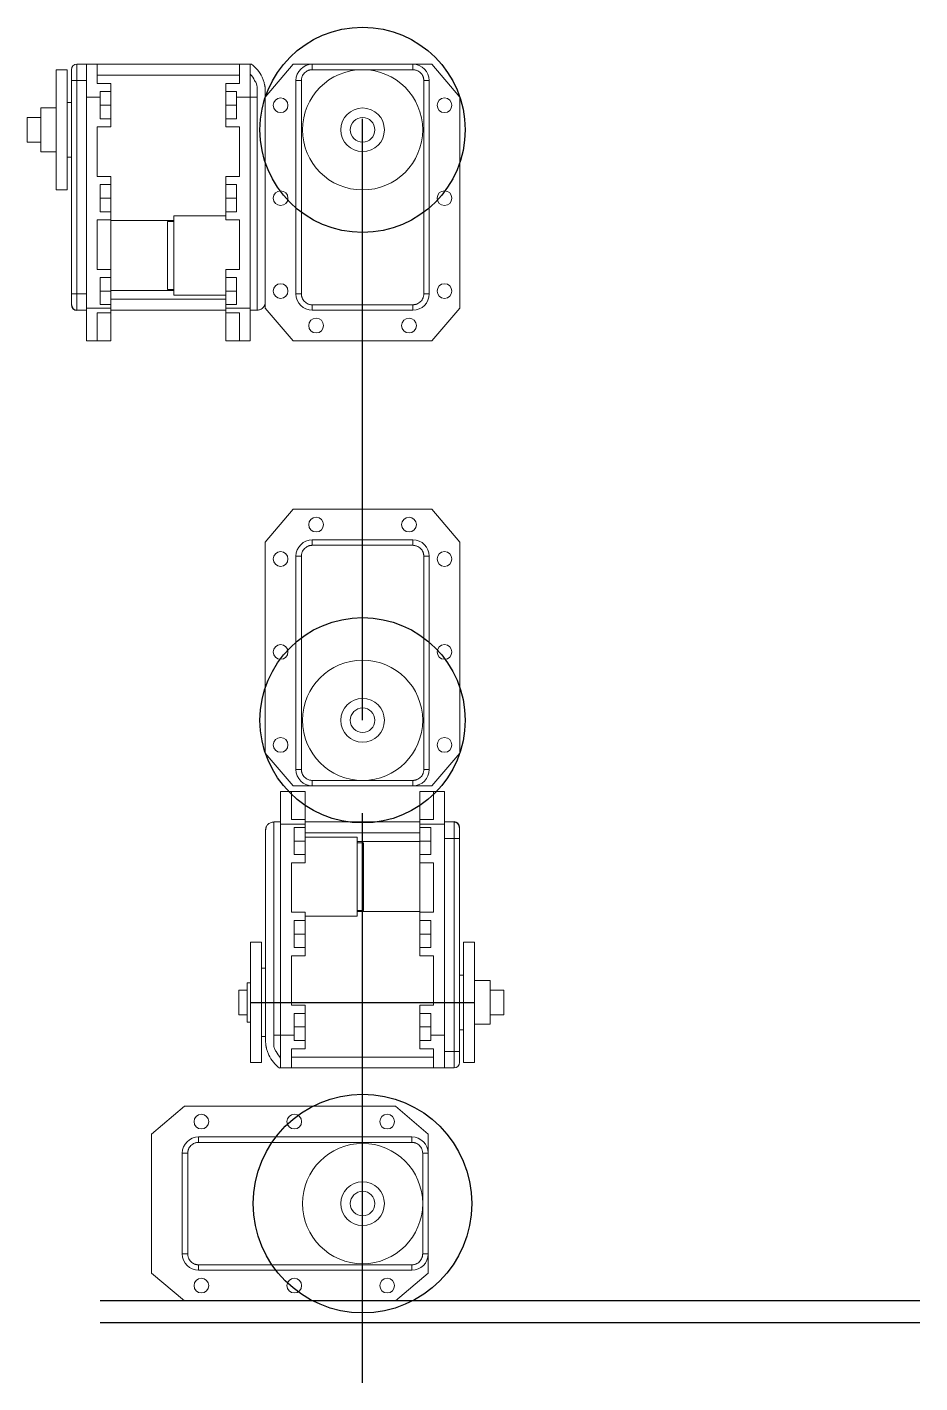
# Model space of a CAD drawing. Header units: millimetres. Extents: x 2045 to 3447, y 1251 to 1767.
# Drawn here: x 2524.9 to 2688.3, y 1250.7 to 1498.7 of the extents above; entities that cross this region are included whole.
import ezdxf

# ---------------------------------------------------------------- set-up
doc = ezdxf.new("R2010")
doc.units = ezdxf.units.MM
doc.layers.add('Legs', color=7, linetype='Continuous')
doc.layers.add('RX-28', color=7, linetype='Continuous')

msp = doc.modelspace()

# ---------------------------------------------------------------- linework, layer by layer
at = {"layer": 'Legs', "color": 7, "linetype": 'Continuous', "lineweight": 15}
for p, q in [((2530.2, 1490.91), (2530.2, 1468.91)), ((2532.2, 1468.91), (2532.2, 1490.91)), ((2533.95, 1488.91), (2533.95, 1491.91)), ((2535.7, 1491.91), (2533.95, 1491.91)), ((2535.7, 1485.91), (2535.7, 1491.91)), ((2535.7, 1491.91), (2537.7, 1491.91)), ((2537.7, 1488.39), (2537.7, 1491.91)), ((2537.7, 1491.91), (2563.7, 1491.91)), ((2563.7, 1488.39), (2563.7, 1491.91)), ((2563.7, 1491.91), (2565.7, 1491.91)), ((2565.7, 1485.91), (2565.7, 1491.91)), ((2573.55, 1491.91), (2568.45, 1485.91)), ((2573.55, 1491.91), (2577.05, 1491.91)), ((2573.55, 1491.91), (2576.05, 1491.91)), ((2595.45, 1491.91), (2577.05, 1491.91)), ((2577.05, 1490.91), (2577.05, 1491.91)), ((2595.45, 1490.91), (2577.05, 1490.91)), ((2595.45, 1491.91), (2595.45, 1490.91)), ((2595.45, 1491.91), (2598.95, 1491.91)), ((2596.45, 1491.91), (2598.95, 1491.91)), ((2604.05, 1485.91), (2598.95, 1491.91)), ((2532.95, 1488.91), (2533.95, 1488.91)), ((2532.95, 1449.91), (2532.95, 1488.91)), ((2533.95, 1488.91), (2535.7, 1488.91)), ((2533.95, 1449.91), (2533.95, 1488.91)), ((2537.7, 1489.91), (2563.7, 1489.91)), ((2540.2, 1488.39), (2537.7, 1488.39)), ((2540.2, 1486.89), (2540.2, 1488.39)), ((2561.2, 1486.89), (2561.2, 1488.39)), ((2561.2, 1488.39), (2563.7, 1488.39)), ((2574.05, 1488.91), (2574.05, 1449.91)), ((2575.05, 1488.91), (2574.05, 1488.91)), ((2575.05, 1488.91), (2575.05, 1449.91)), ((2597.45, 1449.91), (2597.45, 1488.91)), ((2597.45, 1488.91), (2598.45, 1488.91)), ((2598.45, 1449.91), (2598.45, 1488.91)), ((2535.7, 1485.91), (2538.2, 1485.91)), ((2535.7, 1447.31), (2535.7, 1485.91)), ((2538.2, 1486.89), (2540.2, 1486.89)), ((2538.2, 1486.89), (2538.2, 1485.91)), ((2538.2, 1481.94), (2538.2, 1485.91)), ((2540.2, 1484.51), (2540.2, 1486.89)), ((2563.2, 1486.89), (2561.2, 1486.89)), ((2561.2, 1484.51), (2561.2, 1486.89)), ((2563.2, 1486.89), (2563.2, 1485.91)), ((2563.2, 1481.94), (2563.2, 1485.91)), ((2565.7, 1485.91), (2563.2, 1485.91)), ((2565.7, 1447.31), (2565.7, 1485.91)), ((2566.95, 1485.91), (2565.7, 1485.91)), ((2566.95, 1487.77), (2566.95, 1486.91)), ((2566.95, 1452.91), (2566.95, 1485.91)), ((2568.45, 1485.91), (2568.45, 1447.31)), ((2604.05, 1447.31), (2604.05, 1485.91)), ((2527.35, 1483.91), (2527.35, 1475.91)), ((2540.2, 1484.41), (2538.2, 1484.41)), ((2540.2, 1484.51), (2540.2, 1484.31)), ((2540.2, 1481.94), (2540.2, 1484.31)), ((2561.2, 1484.31), (2561.2, 1484.51)), ((2561.2, 1484.41), (2563.2, 1484.41)), ((2561.2, 1481.94), (2561.2, 1484.31)), ((2568.45, 1453.41), (2568.45, 1485.41)), ((2524.85, 1482.16), (2524.85, 1477.66)), ((2540.2, 1481.94), (2538.2, 1481.94)), ((2540.2, 1480.44), (2540.2, 1481.94)), ((2561.2, 1480.44), (2561.2, 1481.94)), ((2561.2, 1481.94), (2563.2, 1481.94)), ((2537.7, 1480.44), (2540.2, 1480.44)), ((2537.7, 1471.39), (2537.7, 1480.44)), ((2563.7, 1480.44), (2561.2, 1480.44)), ((2563.7, 1471.39), (2563.7, 1480.44)), ((2540.2, 1471.39), (2537.7, 1471.39)), ((2540.2, 1469.89), (2540.2, 1471.39)), ((2561.2, 1469.89), (2561.2, 1471.39)), ((2561.2, 1471.39), (2563.7, 1471.39)), ((2538.2, 1469.89), (2540.2, 1469.89)), ((2538.2, 1464.94), (2538.2, 1469.89)), ((2540.2, 1467.51), (2540.2, 1469.89)), ((2563.2, 1469.89), (2561.2, 1469.89)), ((2561.2, 1467.51), (2561.2, 1469.89)), ((2563.2, 1464.94), (2563.2, 1469.89)), ((2540.2, 1467.41), (2538.2, 1467.41)), ((2540.2, 1467.51), (2540.2, 1467.31)), ((2540.2, 1464.94), (2540.2, 1467.31)), ((2561.2, 1467.31), (2561.2, 1467.51)), ((2561.2, 1467.41), (2563.2, 1467.41)), ((2561.2, 1464.94), (2561.2, 1467.31)), ((2537.7, 1463.44), (2540.2, 1463.44)), ((2537.7, 1454.39), (2537.7, 1463.44)), ((2540.2, 1464.94), (2538.2, 1464.94)), ((2540.2, 1463.44), (2540.2, 1464.94)), ((2540.2, 1463.31), (2551.7, 1463.31)), ((2540.2, 1454.39), (2540.2, 1463.31)), ((2550.55, 1463.12), (2550.55, 1450.7)), ((2550.55, 1463.12), (2551.7, 1463.12)), ((2551.7, 1464.16), (2551.7, 1449.66)), ((2551.7, 1464.16), (2561.2, 1464.16)), ((2561.2, 1463.44), (2561.2, 1464.94)), ((2561.2, 1464.94), (2563.2, 1464.94)), ((2563.7, 1463.44), (2561.2, 1463.44)), ((2563.7, 1454.39), (2563.7, 1463.44)), ((2540.2, 1454.39), (2537.7, 1454.39)), ((2540.2, 1452.89), (2540.2, 1454.39)), ((2561.2, 1452.89), (2561.2, 1454.39)), ((2561.2, 1454.39), (2563.7, 1454.39)), ((2538.2, 1452.89), (2540.2, 1452.89)), ((2538.2, 1447.94), (2538.2, 1452.89)), ((2540.2, 1450.51), (2540.2, 1452.89)), ((2563.2, 1452.89), (2561.2, 1452.89)), ((2561.2, 1449.66), (2561.2, 1452.89)), ((2563.2, 1447.94), (2563.2, 1452.89)), ((2566.95, 1451.91), (2566.95, 1449.91)), ((2532.95, 1449.91), (2533.95, 1449.91)), ((2533.95, 1446.91), (2533.95, 1449.91)), ((2533.95, 1449.91), (2535.7, 1449.91)), ((2540.2, 1450.41), (2538.2, 1450.41)), ((2540.2, 1450.51), (2540.2, 1450.31)), ((2551.7, 1450.51), (2540.2, 1450.51)), ((2540.2, 1450.31), (2540.2, 1447.94)), ((2561.2, 1448.91), (2540.2, 1448.91)), ((2550.55, 1450.7), (2551.7, 1450.7)), ((2551.7, 1449.66), (2561.2, 1449.66)), ((2563.2, 1450.41), (2561.2, 1450.41)), ((2561.2, 1449.66), (2561.2, 1447.94)), ((2566.95, 1449.91), (2566.95, 1447.91)), ((2568.45, 1448.41), (2568.45, 1449.91)), ((2575.05, 1449.91), (2574.05, 1449.91)), ((2597.45, 1449.91), (2598.45, 1449.91)), ((2533.95, 1446.91), (2535.7, 1446.91)), ((2535.7, 1447.31), (2540.2, 1447.31)), ((2535.7, 1441.31), (2535.7, 1447.31)), ((2537.7, 1446.44), (2540.2, 1446.44)), ((2537.7, 1441.31), (2537.7, 1446.44)), ((2540.2, 1447.94), (2538.2, 1447.94)), ((2540.2, 1447.31), (2540.2, 1447.94)), ((2540.2, 1446.44), (2540.2, 1447.31)), ((2561.2, 1446.91), (2540.2, 1446.91)), ((2540.2, 1441.31), (2540.2, 1446.44)), ((2561.2, 1447.94), (2563.2, 1447.94)), ((2561.2, 1447.31), (2561.2, 1447.94)), ((2565.7, 1447.31), (2561.2, 1447.31)), ((2561.2, 1446.44), (2561.2, 1447.31)), ((2563.7, 1446.44), (2561.2, 1446.44)), ((2561.2, 1441.31), (2561.2, 1446.44)), ((2563.7, 1441.31), (2563.7, 1446.44)), ((2565.7, 1441.31), (2565.7, 1447.31)), ((2566.95, 1446.91), (2565.7, 1446.91)), ((2568.45, 1447.31), (2573.55, 1441.31)), ((2577.05, 1447.91), (2595.45, 1447.91)), ((2577.05, 1447.91), (2577.05, 1446.91)), ((2577.05, 1446.91), (2595.45, 1446.91)), ((2595.45, 1447.91), (2595.45, 1446.91)), ((2598.95, 1441.31), (2604.05, 1447.31)), ((2535.7, 1441.31), (2537.7, 1441.31)), ((2540.2, 1441.31), (2537.7, 1441.31)), ((2540.2, 1441.31), (2537.7, 1441.31)), ((2540.2, 1441.31), (2538.2, 1441.31)), ((2540.2, 1441.31), (2538.2, 1441.31)), ((2561.2, 1441.31), (2563.7, 1441.31)), ((2561.2, 1441.31), (2563.2, 1441.31)), ((2561.2, 1441.31), (2563.7, 1441.31)), ((2561.2, 1441.31), (2563.2, 1441.31)), ((2565.7, 1441.31), (2563.7, 1441.31)), ((2573.55, 1441.31), (2598.95, 1441.31)), ((2573.55, 1410.51), (2568.45, 1404.51)), ((2598.95, 1410.51), (2573.55, 1410.51)), ((2604.05, 1404.51), (2598.95, 1410.51)), ((2568.45, 1404.51), (2568.45, 1365.91)), ((2595.45, 1404.91), (2577.05, 1404.91)), ((2577.05, 1403.91), (2577.05, 1404.91)), ((2595.45, 1403.91), (2577.05, 1403.91)), ((2595.45, 1403.91), (2595.45, 1404.91)), ((2604.05, 1365.91), (2604.05, 1404.51)), ((2574.05, 1401.91), (2574.05, 1362.91)), ((2575.05, 1401.91), (2574.05, 1401.91)), ((2575.05, 1401.91), (2575.05, 1362.91)), ((2597.45, 1362.91), (2597.45, 1401.91)), ((2597.45, 1401.91), (2598.45, 1401.91)), ((2598.45, 1362.91), (2598.45, 1401.91)), ((2568.45, 1365.91), (2573.55, 1359.91)), ((2598.95, 1359.91), (2604.05, 1365.91)), ((2575.05, 1362.91), (2574.05, 1362.91)), ((2597.45, 1362.91), (2598.45, 1362.91)), ((2577.05, 1359.91), (2573.55, 1359.91)), ((2576.05, 1359.91), (2573.55, 1359.91)), ((2577.05, 1360.91), (2595.45, 1360.91)), ((2577.05, 1359.91), (2577.05, 1360.91)), ((2577.05, 1359.91), (2595.45, 1359.91)), ((2595.45, 1360.91), (2595.45, 1359.91)), ((2598.95, 1359.91), (2595.45, 1359.91)), ((2598.95, 1359.91), (2596.45, 1359.91)), ((2571.25, 1358.91), (2573.25, 1358.91)), ((2571.25, 1358.91), (2571.25, 1352.91)), ((2573.25, 1358.91), (2573.25, 1353.79)), ((2575.75, 1358.91), (2573.25, 1358.91)), ((2575.75, 1358.91), (2573.25, 1358.91)), ((2575.75, 1358.91), (2573.75, 1358.91)), ((2575.75, 1358.91), (2573.75, 1358.91)), ((2575.75, 1358.91), (2575.75, 1353.79)), ((2596.75, 1358.91), (2599.25, 1358.91)), ((2596.75, 1358.91), (2596.75, 1353.79)), ((2596.75, 1358.91), (2598.75, 1358.91)), ((2596.75, 1358.91), (2599.25, 1358.91)), ((2596.75, 1358.91), (2598.75, 1358.91)), ((2599.25, 1358.91), (2599.25, 1353.79)), ((2601.25, 1358.91), (2599.25, 1358.91)), ((2601.25, 1358.91), (2601.25, 1352.91)), ((2568.5, 1351.81), (2568.5, 1350.31)), ((2570, 1353.31), (2571.25, 1353.31)), ((2570, 1350.31), (2570, 1352.31)), ((2571.25, 1352.91), (2571.25, 1314.31)), ((2571.25, 1352.91), (2575.75, 1352.91)), ((2573.25, 1353.79), (2575.75, 1353.79)), ((2575.75, 1352.29), (2573.75, 1352.29)), ((2573.75, 1352.29), (2573.75, 1347.34)), ((2575.75, 1353.79), (2575.75, 1352.91)), ((2575.75, 1353.31), (2596.75, 1353.31)), ((2575.75, 1352.91), (2575.75, 1352.29)), ((2575.75, 1350.56), (2575.75, 1352.29)), ((2599.25, 1353.79), (2596.75, 1353.79)), ((2596.75, 1353.79), (2596.75, 1352.91)), ((2596.75, 1352.91), (2596.75, 1352.29)), ((2601.25, 1352.91), (2596.75, 1352.91)), ((2596.75, 1352.29), (2598.75, 1352.29)), ((2596.75, 1349.91), (2596.75, 1352.29)), ((2598.75, 1352.29), (2598.75, 1347.34)), ((2603, 1353.31), (2601.25, 1353.31)), ((2601.25, 1352.91), (2601.25, 1314.31)), ((2603, 1353.31), (2603, 1350.31)), ((2570, 1348.31), (2570, 1350.31)), ((2573.75, 1349.81), (2575.75, 1349.81)), ((2575.75, 1351.31), (2596.75, 1351.31)), ((2575.75, 1350.56), (2575.75, 1347.34)), ((2585.25, 1350.56), (2575.75, 1350.56)), ((2585.25, 1336.06), (2585.25, 1350.56)), ((2585.25, 1349.71), (2596.75, 1349.71)), ((2586.4, 1349.52), (2585.25, 1349.52)), ((2586.4, 1337.1), (2586.4, 1349.52)), ((2596.75, 1349.71), (2596.75, 1349.91)), ((2596.75, 1349.81), (2598.75, 1349.81)), ((2596.75, 1349.71), (2596.75, 1347.34)), ((2603, 1350.31), (2601.25, 1350.31)), ((2604, 1350.31), (2603, 1350.31)), ((2603, 1350.31), (2603, 1311.31)), ((2604, 1350.31), (2604, 1311.31)), ((2568.5, 1346.81), (2568.5, 1314.81)), ((2570, 1347.31), (2570, 1314.31)), ((2573.75, 1347.34), (2575.75, 1347.34)), ((2575.75, 1347.34), (2575.75, 1345.84)), ((2596.75, 1347.34), (2596.75, 1345.84)), ((2598.75, 1347.34), (2596.75, 1347.34)), ((2575.75, 1345.84), (2573.25, 1345.84)), ((2573.25, 1345.84), (2573.25, 1336.79)), ((2596.75, 1345.84), (2599.25, 1345.84)), ((2596.75, 1345.84), (2596.75, 1336.91)), ((2599.25, 1345.84), (2599.25, 1336.79)), ((2573.25, 1336.79), (2575.75, 1336.79)), ((2575.75, 1336.79), (2575.75, 1335.29)), ((2586.4, 1337.1), (2585.25, 1337.1)), ((2596.75, 1336.91), (2585.25, 1336.91)), ((2596.75, 1336.79), (2596.75, 1335.29)), ((2599.25, 1336.79), (2596.75, 1336.79)), ((2575.75, 1335.29), (2573.75, 1335.29)), ((2573.75, 1335.29), (2573.75, 1330.34)), ((2585.25, 1336.06), (2575.75, 1336.06)), ((2575.75, 1335.29), (2575.75, 1332.91)), ((2596.75, 1335.29), (2598.75, 1335.29)), ((2596.75, 1335.29), (2596.75, 1332.91)), ((2598.75, 1335.29), (2598.75, 1330.34)), ((2575.75, 1332.81), (2573.75, 1332.81)), ((2575.75, 1332.91), (2575.75, 1332.71)), ((2575.75, 1332.71), (2575.75, 1330.34)), ((2596.75, 1332.71), (2596.75, 1332.91)), ((2596.75, 1332.81), (2598.75, 1332.81)), ((2596.75, 1332.71), (2596.75, 1330.34)), ((2565.75, 1309.31), (2565.75, 1331.31)), ((2567.75, 1331.31), (2567.75, 1309.31)), ((2573.75, 1330.34), (2575.75, 1330.34)), ((2575.75, 1330.34), (2575.75, 1328.84)), ((2596.75, 1330.34), (2596.75, 1328.84)), ((2598.75, 1330.34), (2596.75, 1330.34)), ((2604.75, 1331.31), (2604.75, 1309.31)), ((2606.75, 1309.31), (2606.75, 1331.31)), ((2575.75, 1328.84), (2573.25, 1328.84)), ((2573.25, 1328.84), (2573.25, 1319.79)), ((2596.75, 1328.84), (2599.25, 1328.84)), ((2599.25, 1328.84), (2599.25, 1319.79)), ((2609.6, 1316.31), (2609.6, 1324.31)), ((2563.6, 1318.06), (2563.6, 1322.56)), ((2565.1, 1316.71), (2565.1, 1323.91)), ((2612.1, 1318.06), (2612.1, 1322.56)), ((2573.25, 1319.79), (2575.75, 1319.79)), ((2575.75, 1319.79), (2575.75, 1318.29)), ((2596.75, 1319.79), (2596.75, 1318.29)), ((2599.25, 1319.79), (2596.75, 1319.79)), ((2575.75, 1318.29), (2573.75, 1318.29)), ((2573.75, 1318.29), (2573.75, 1314.31)), ((2575.75, 1318.29), (2575.75, 1315.91)), ((2596.75, 1318.29), (2598.75, 1318.29)), ((2596.75, 1318.29), (2596.75, 1315.91)), ((2598.75, 1318.29), (2598.75, 1314.31)), ((2575.75, 1315.81), (2573.75, 1315.81)), ((2575.75, 1315.91), (2575.75, 1315.71)), ((2575.75, 1315.71), (2575.75, 1313.34)), ((2596.75, 1315.71), (2596.75, 1315.91)), ((2596.75, 1315.81), (2598.75, 1315.81)), ((2596.75, 1315.71), (2596.75, 1313.34)), ((2570, 1314.31), (2571.25, 1314.31)), ((2570, 1312.46), (2570, 1313.31)), ((2571.25, 1314.31), (2573.75, 1314.31)), ((2571.25, 1314.31), (2571.25, 1308.31)), ((2575.75, 1311.84), (2573.25, 1311.84)), ((2573.25, 1311.84), (2573.25, 1308.31)), ((2573.75, 1313.34), (2573.75, 1314.31)), ((2573.75, 1313.34), (2575.75, 1313.34)), ((2575.75, 1313.34), (2575.75, 1311.84)), ((2596.75, 1313.34), (2596.75, 1311.84)), ((2598.75, 1313.34), (2596.75, 1313.34)), ((2596.75, 1311.84), (2599.25, 1311.84)), ((2598.75, 1313.34), (2598.75, 1314.31)), ((2601.25, 1314.31), (2598.75, 1314.31)), ((2599.25, 1311.84), (2599.25, 1308.31)), ((2601.25, 1314.31), (2601.25, 1308.31)), ((2599.25, 1310.31), (2573.25, 1310.31)), ((2603, 1311.31), (2601.25, 1311.31)), ((2603, 1311.31), (2603, 1308.31)), ((2604, 1311.31), (2603, 1311.31)), ((2573.25, 1308.31), (2571.25, 1308.31)), ((2599.25, 1308.31), (2573.25, 1308.31)), ((2601.25, 1308.31), (2599.25, 1308.31)), ((2601.25, 1308.31), (2603, 1308.31)), ((2547.65, 1296.21), (2553.65, 1301.31)), ((2553.65, 1301.31), (2592.25, 1301.31)), ((2592.25, 1301.31), (2598.25, 1296.21)), ((2547.65, 1270.81), (2547.65, 1296.21)), ((2556.25, 1295.71), (2595.25, 1295.71)), ((2556.25, 1294.71), (2556.25, 1295.71)), ((2556.25, 1294.71), (2595.25, 1294.71)), ((2595.25, 1294.71), (2595.25, 1295.71)), ((2598.25, 1292.71), (2598.25, 1296.21)), ((2598.25, 1293.71), (2598.25, 1296.21)), ((2553.25, 1274.31), (2553.25, 1292.71)), ((2554.25, 1292.71), (2553.25, 1292.71)), ((2554.25, 1274.31), (2554.25, 1292.71)), ((2597.25, 1292.71), (2597.25, 1274.31)), ((2598.25, 1292.71), (2597.25, 1292.71)), ((2598.25, 1292.71), (2598.25, 1274.31)), ((2554.25, 1274.31), (2553.25, 1274.31)), ((2595.25, 1272.31), (2556.25, 1272.31)), ((2556.25, 1272.31), (2556.25, 1271.31)), ((2595.25, 1272.31), (2595.25, 1271.31)), ((2597.25, 1274.31), (2598.25, 1274.31)), ((2598.25, 1270.81), (2598.25, 1274.31)), ((2598.25, 1270.81), (2598.25, 1273.31)), ((2553.65, 1265.71), (2547.65, 1270.81)), ((2595.25, 1271.31), (2556.25, 1271.31)), ((2598.25, 1270.81), (2592.25, 1265.71)), ((2592.25, 1265.71), (2553.65, 1265.71))]:
    msp.add_line(p, q, dxfattribs=at)
at = {"layer": 'Legs', "color": 1}
for p, q in [((2586.25, 1371.91), (2586.25, 1481.91)), ((2586.25, 1250.71), (2586.25, 1354.93)), ((2565.75, 1320.31), (2606.75, 1320.31)), ((2688.25, 1265.71), (2538.25, 1265.71)), ((2688.25, 1261.71), (2538.25, 1261.71))]:
    msp.add_line(p, q, dxfattribs=at)
for centre, radius in [((2586.25, 1479.91), 18.78), ((2586.25, 1283.51), 20)]:
    msp.add_circle(centre, radius, dxfattribs=at)
at = {"layer": 'Legs', "color": 7, "linetype": 'Continuous', "lineweight": 15}
for centre, radius in [((2586.25, 1479.91), 11), ((2571.25, 1484.41), 1.35), ((2601.25, 1484.41), 1.35), ((2586.25, 1479.91), 4), ((2586.25, 1479.91), 2.25), ((2571.25, 1467.41), 1.35), ((2601.25, 1467.41), 1.35), ((2571.25, 1450.41), 1.35), ((2601.25, 1450.41), 1.35), ((2577.75, 1444.11), 1.35), ((2594.75, 1444.11), 1.35), ((2577.75, 1407.71), 1.35), ((2594.75, 1407.71), 1.35), ((2571.25, 1401.41), 1.35), ((2601.25, 1401.41), 1.35), ((2571.25, 1384.41), 1.35), ((2601.25, 1384.41), 1.35), ((2586.25, 1371.91), 11), ((2586.25, 1371.91), 4), ((2586.25, 1371.91), 2.25), ((2571.25, 1367.41), 1.35), ((2601.25, 1367.41), 1.35), ((2556.75, 1298.51), 1.35), ((2573.75, 1298.51), 1.35), ((2590.75, 1298.51), 1.35), ((2586.25, 1283.51), 11), ((2586.25, 1283.51), 4), ((2586.25, 1283.51), 2.25), ((2556.75, 1268.51), 1.35), ((2573.75, 1268.51), 1.35), ((2590.75, 1268.51), 1.35)]:
    msp.add_circle(centre, radius, dxfattribs=at)
for centre, radius, start, end in [((2533.95, 1490.91), 1, 90, 180), ((2562.27, 1486.91), 6.18, 25.3171, 54.0432), ((2577.05, 1488.91), 3, 90, 180), ((2595.45, 1488.91), 3, 0, 90), ((2577.05, 1449.91), 3, 180, 270), ((2595.45, 1449.91), 3, 270, 0), ((2577.05, 1401.91), 3, 90, 180), ((2595.45, 1401.91), 3, 0, 90), ((2577.05, 1362.91), 3, 180, 270), ((2595.45, 1362.91), 3, 270, 0), ((2574.68, 1313.31), 6.18, 205.3171, 234.0432), ((2603, 1309.31), 1, 270, 0), ((2556.25, 1292.71), 3, 90, 180), ((2595.25, 1292.71), 3, 0, 90), ((2556.25, 1274.31), 3, 180, 270), ((2595.25, 1274.31), 3, 270, 0)]:
    msp.add_arc(centre, radius, start, end, dxfattribs=at)
at = {"layer": 'Legs', "color": 7, "linetype": 'Continuous'}
for centre, start, end in [((2533.95, 1447.91), 180, 270), ((2603, 1352.31), 0, 90)]:
    msp.add_arc(centre, 1, start, end, dxfattribs=at)
at = {"layer": 'Legs', "color": 7, "linetype": 'Continuous', "lineweight": 15}
for points, degree in [([(2532.2, 1490.91), (2530.2, 1490.91)], 1), ([(2565.9, 1491.91), (2565.9, 1491.91), (2565.83, 1491.91), (2565.7, 1491.91)], 3), ([(2565.7, 1490.1), (2566.03, 1489.74), (2566.3, 1489.35), (2566.5, 1488.91)], 3), ([(2568.45, 1485.41), (2568.45, 1485.41), (2568.45, 1485.97), (2568.45, 1486.91)], 3), ([(2530.2, 1483.91), (2527.35, 1483.91)], 1), ([(2532.95, 1484.91), (2532.2, 1484.91)], 1), ([(2527.35, 1482.16), (2524.85, 1482.16)], 1), ([(2524.85, 1477.66), (2527.35, 1477.66)], 1), ([(2527.35, 1475.91), (2530.2, 1475.91)], 1), ([(2532.2, 1474.91), (2532.95, 1474.91)], 1), ([(2530.2, 1468.91), (2532.2, 1468.91)], 1), ([(2566.95, 1451.95), (2566.95, 1451.91)], 1), ([(2566.95, 1446.95), (2566.95, 1446.91)], 1), ([(2568.15, 1447.52), (2568.08, 1447.43)], 1), ([(2568.8, 1352.7), (2568.88, 1352.8)], 1), ([(2570, 1353.28), (2570, 1353.31)], 1), ([(2570, 1348.28), (2570, 1348.31)], 1), ([(2565.75, 1331.31), (2567.75, 1331.31)], 1), ([(2606.75, 1331.31), (2604.75, 1331.31)], 1), ([(2567.75, 1326.56), (2568.5, 1326.56)], 1), ([(2604.75, 1325.31), (2604, 1325.31)], 1), ([(2609.6, 1324.31), (2606.75, 1324.31)], 1), ([(2563.6, 1322.56), (2565.1, 1322.56)], 1), ([(2565.1, 1323.91), (2565.75, 1323.91)], 1), ([(2612.1, 1322.56), (2609.6, 1322.56)], 1), ([(2565.1, 1318.06), (2563.6, 1318.06)], 1), ([(2609.6, 1318.06), (2612.1, 1318.06)], 1), ([(2565.75, 1316.71), (2565.1, 1316.71)], 1), ([(2568.5, 1314.81), (2568.5, 1314.81), (2568.5, 1314.25), (2568.5, 1313.31)], 3), ([(2604, 1315.31), (2604.75, 1315.31)], 1), ([(2606.75, 1316.31), (2609.6, 1316.31)], 1), ([(2568.5, 1314.06), (2567.75, 1314.06)], 1), ([(2571.25, 1310.13), (2570.93, 1310.48), (2570.66, 1310.88), (2570.45, 1311.31)], 3), ([(2567.75, 1309.31), (2565.75, 1309.31)], 1), ([(2571.05, 1308.31), (2571.05, 1308.31), (2571.13, 1308.31), (2571.25, 1308.31)], 3), ([(2604.75, 1309.31), (2606.75, 1309.31)], 1)]:
    msp.add_open_spline(points, degree=degree, dxfattribs=at)
for points, knots in [([(2532.95, 1488.91), (2532.95, 1488.96), (2532.95, 1489.04), (2532.95, 1489.16), (2532.95, 1489.29), (2532.95, 1489.41), (2532.95, 1489.53), (2532.95, 1489.74), (2532.95, 1490.02), (2532.95, 1490.34), (2532.95, 1490.6), (2532.95, 1490.76), (2532.95, 1490.85), (2532.95, 1490.9), (2532.95, 1490.91), (2532.95, 1490.91)], [0, 0, 0, 0, 0.0403222, 0.0803171, 0.1201425, 0.159958, 0.1999236, 0.2401972, 0.3700419, 0.5000573, 0.629902, 0.7599174, 0.8400454, 0.9196463, 1, 1, 1, 1]), ([(2577.05, 1490.91), (2577.01, 1490.91), (2576.93, 1490.91), (2576.8, 1490.9), (2576.68, 1490.88), (2576.55, 1490.85), (2576.43, 1490.82), (2576.23, 1490.74), (2575.95, 1490.6), (2575.63, 1490.34), (2575.37, 1490.02), (2575.2, 1489.7), (2575.11, 1489.41), (2575.06, 1489.16), (2575.05, 1489), (2575.05, 1488.91)], [0, 0, 0, 0, 0.040322, 0.080317, 0.120142, 0.159958, 0.199924, 0.240197, 0.370042, 0.500057, 0.629902, 0.759917, 0.840045, 0.919646, 1, 1, 1, 1]), ([(2597.45, 1488.91), (2597.45, 1488.96), (2597.45, 1489.04), (2597.44, 1489.16), (2597.42, 1489.29), (2597.39, 1489.41), (2597.36, 1489.53), (2597.28, 1489.74), (2597.14, 1490.02), (2596.88, 1490.34), (2596.56, 1490.6), (2596.24, 1490.76), (2595.95, 1490.85), (2595.7, 1490.9), (2595.54, 1490.91), (2595.45, 1490.91)], [0, 0, 0, 0, 0.0403222, 0.0803171, 0.1201425, 0.159958, 0.1999236, 0.2401972, 0.3700419, 0.5000573, 0.629902, 0.7599174, 0.8400454, 0.9196463, 1, 1, 1, 1]), ([(2566.5, 1488.91), (2566.65, 1488.73), (2566.77, 1488.53), (2566.92, 1488.14), (2566.95, 1487.95), (2566.95, 1487.77)], [0, 0, 0, 0, 0.5, 0.5, 1, 1, 1, 1]), ([(2568.45, 1486.91), (2568.45, 1486.97), (2568.45, 1487.09), (2568.44, 1487.28), (2568.43, 1487.46), (2568.41, 1487.65), (2568.38, 1487.85), (2568.35, 1488.05), (2568.3, 1488.29), (2568.23, 1488.57), (2568.13, 1488.9), (2568.01, 1489.23), (2567.91, 1489.44), (2567.86, 1489.55)], [0, 0, 0, 0, 0.070877, 0.142078, 0.213718, 0.285906, 0.358753, 0.432364, 0.506842, 0.626428, 0.748243, 0.872652, 1, 1, 1, 1]), ([(2566.95, 1486.91), (2566.95, 1486.91), (2566.95, 1486.89), (2566.95, 1486.79), (2566.95, 1486.72), (2566.95, 1486.52), (2566.95, 1486.4), (2566.95, 1486.16), (2566.95, 1486.03), (2566.95, 1485.91)], [0, 0, 0, 0, 0.25, 0.25, 0.5, 0.5, 0.75, 0.75, 1, 1, 1, 1]), ([(2568.45, 1449.91), (2568.45, 1450.84), (2568.45, 1451.73), (2568.45, 1453.04), (2568.45, 1453.41), (2568.45, 1453.41)], [0, 0, 0, 0, 0.5, 0.5, 1, 1, 1, 1]), ([(2566.95, 1452.91), (2566.95, 1452.78), (2566.95, 1452.52), (2566.95, 1452.19), (2566.95, 1451.99), (2566.95, 1451.96), (2566.95, 1451.95)], [0, 0, 0, 0, 0.282584, 0.565169, 0.847753, 1, 1, 1, 1]), ([(2532.95, 1447.91), (2532.95, 1447.91), (2532.95, 1447.92), (2532.95, 1447.93), (2532.95, 1447.95), (2532.95, 1447.97), (2532.95, 1448.01), (2532.95, 1448.08), (2532.95, 1448.23), (2532.95, 1448.49), (2532.95, 1448.81), (2532.95, 1449.13), (2532.95, 1449.41), (2532.95, 1449.66), (2532.95, 1449.83), (2532.95, 1449.91)], [0, 0, 0, 0, 0.040322, 0.080317, 0.120142, 0.159958, 0.199924, 0.240197, 0.370042, 0.500057, 0.629902, 0.759917, 0.840045, 0.919646, 1, 1, 1, 1]), ([(2568.1, 1447.45), (2568.11, 1447.46), (2568.17, 1447.53), (2568.28, 1447.7), (2568.4, 1447.98), (2568.42, 1448.21), (2568.43, 1448.33)], [0, 0, 0, 0, 0.050132, 0.295518, 0.618719, 1, 1, 1, 1]), ([(2568.45, 1448.41), (2568.45, 1448.32), (2568.43, 1448.12), (2568.37, 1447.89), (2568.3, 1447.76), (2568.28, 1447.73)], [0, 0, 0, 0, 0.397137, 0.840695, 1, 1, 1, 1]), ([(2575.05, 1449.91), (2575.05, 1449.87), (2575.05, 1449.79), (2575.07, 1449.66), (2575.09, 1449.54), (2575.11, 1449.42), (2575.15, 1449.29), (2575.22, 1449.09), (2575.37, 1448.81), (2575.63, 1448.49), (2575.95, 1448.23), (2576.26, 1448.06), (2576.55, 1447.97), (2576.8, 1447.92), (2576.97, 1447.92), (2577.05, 1447.91)], [0, 0, 0, 0, 0.040322, 0.080317, 0.120142, 0.159958, 0.199924, 0.240197, 0.370042, 0.500057, 0.629902, 0.759917, 0.840045, 0.919646, 1, 1, 1, 1]), ([(2595.45, 1447.91), (2595.49, 1447.91), (2595.58, 1447.92), (2595.7, 1447.93), (2595.83, 1447.95), (2595.95, 1447.97), (2596.07, 1448.01), (2596.28, 1448.08), (2596.56, 1448.23), (2596.88, 1448.49), (2597.14, 1448.81), (2597.3, 1449.13), (2597.39, 1449.41), (2597.44, 1449.66), (2597.45, 1449.83), (2597.45, 1449.91)], [0, 0, 0, 0, 0.040322, 0.080317, 0.120142, 0.159958, 0.199924, 0.240197, 0.370042, 0.500057, 0.629902, 0.759917, 0.840045, 0.919646, 1, 1, 1, 1]), ([(2566.94, 1446.93), (2567.01, 1446.93), (2567.16, 1446.94), (2567.42, 1447), (2567.73, 1447.12), (2567.95, 1447.27), (2568.07, 1447.42), (2568.1, 1447.45)], [0, 0, 0, 0, 0.167783, 0.320425, 0.575766, 0.912777, 1, 1, 1, 1]), ([(2566.95, 1447.91), (2566.95, 1447.78), (2566.95, 1447.52), (2566.95, 1447.19), (2566.95, 1446.99), (2566.95, 1446.96), (2566.95, 1446.95)], [0, 0, 0, 0, 0.282584, 0.565169, 0.847753, 1, 1, 1, 1]), ([(2577.05, 1403.91), (2577.01, 1403.91), (2576.93, 1403.91), (2576.8, 1403.9), (2576.68, 1403.88), (2576.55, 1403.85), (2576.43, 1403.82), (2576.23, 1403.74), (2575.95, 1403.6), (2575.63, 1403.34), (2575.37, 1403.02), (2575.2, 1402.7), (2575.11, 1402.41), (2575.06, 1402.16), (2575.05, 1402), (2575.05, 1401.91)], [0, 0, 0, 0, 0.040322, 0.080317, 0.120142, 0.159958, 0.199924, 0.240197, 0.370042, 0.500057, 0.629902, 0.759917, 0.840045, 0.919646, 1, 1, 1, 1]), ([(2597.45, 1401.91), (2597.45, 1401.96), (2597.45, 1402.04), (2597.44, 1402.16), (2597.42, 1402.29), (2597.39, 1402.41), (2597.36, 1402.53), (2597.28, 1402.74), (2597.14, 1403.02), (2596.88, 1403.34), (2596.56, 1403.6), (2596.24, 1403.76), (2595.95, 1403.85), (2595.7, 1403.9), (2595.54, 1403.91), (2595.45, 1403.91)], [0, 0, 0, 0, 0.040322, 0.080317, 0.120142, 0.159958, 0.199924, 0.240197, 0.370042, 0.500057, 0.629902, 0.759917, 0.840045, 0.919646, 1, 1, 1, 1]), ([(2575.05, 1362.91), (2575.05, 1362.87), (2575.05, 1362.79), (2575.07, 1362.66), (2575.09, 1362.54), (2575.11, 1362.42), (2575.15, 1362.29), (2575.22, 1362.09), (2575.37, 1361.81), (2575.63, 1361.49), (2575.95, 1361.23), (2576.26, 1361.06), (2576.55, 1360.97), (2576.8, 1360.92), (2576.97, 1360.92), (2577.05, 1360.91)], [0, 0, 0, 0, 0.0403222, 0.0803171, 0.1201425, 0.159958, 0.1999236, 0.2401972, 0.3700419, 0.5000573, 0.629902, 0.7599174, 0.8400454, 0.9196463, 1, 1, 1, 1]), ([(2595.45, 1360.91), (2595.49, 1360.91), (2595.58, 1360.92), (2595.7, 1360.93), (2595.83, 1360.95), (2595.95, 1360.97), (2596.07, 1361.01), (2596.28, 1361.08), (2596.56, 1361.23), (2596.88, 1361.49), (2597.14, 1361.81), (2597.3, 1362.13), (2597.39, 1362.41), (2597.44, 1362.66), (2597.45, 1362.83), (2597.45, 1362.91)], [0, 0, 0, 0, 0.040322, 0.080317, 0.120142, 0.159958, 0.199924, 0.240197, 0.370042, 0.500057, 0.629902, 0.759917, 0.840045, 0.919646, 1, 1, 1, 1]), ([(2568.5, 1351.81), (2568.51, 1351.91), (2568.52, 1352.11), (2568.58, 1352.34), (2568.66, 1352.47), (2568.68, 1352.5)], [0, 0, 0, 0, 0.397137, 0.840695, 1, 1, 1, 1]), ([(2568.86, 1352.78), (2568.85, 1352.77), (2568.78, 1352.7), (2568.68, 1352.53), (2568.56, 1352.25), (2568.54, 1352.02), (2568.53, 1351.9)], [0, 0, 0, 0, 0.050132, 0.295518, 0.618719, 1, 1, 1, 1]), ([(2570.02, 1353.3), (2569.94, 1353.29), (2569.8, 1353.28), (2569.54, 1353.23), (2569.23, 1353.11), (2569.01, 1352.95), (2568.88, 1352.81), (2568.86, 1352.78)], [0, 0, 0, 0, 0.167783, 0.320425, 0.575766, 0.912777, 1, 1, 1, 1]), ([(2570, 1352.31), (2570, 1352.44), (2570, 1352.71), (2570, 1353.03), (2570, 1353.24), (2570, 1353.27), (2570, 1353.28)], [0, 0, 0, 0, 0.282584, 0.565169, 0.847753, 1, 1, 1, 1]), ([(2604, 1352.31), (2604, 1352.31), (2604, 1352.31), (2604, 1352.3), (2604, 1352.28), (2604, 1352.25), (2604, 1352.22), (2604, 1352.14), (2604, 1352), (2604, 1351.74), (2604, 1351.42), (2604, 1351.1), (2604, 1350.81), (2604, 1350.56), (2604, 1350.4), (2604, 1350.31)], [0, 0, 0, 0, 0.040322, 0.080317, 0.120142, 0.159958, 0.199924, 0.240197, 0.370042, 0.500057, 0.629902, 0.759917, 0.840045, 0.919646, 1, 1, 1, 1]), ([(2568.5, 1350.31), (2568.5, 1349.38), (2568.5, 1348.49), (2568.5, 1347.18), (2568.5, 1346.81), (2568.5, 1346.81)], [0, 0, 0, 0, 0.5, 0.5, 1, 1, 1, 1]), ([(2570, 1347.31), (2570, 1347.44), (2570, 1347.71), (2570, 1348.03), (2570, 1348.24), (2570, 1348.27), (2570, 1348.28)], [0, 0, 0, 0, 0.282584, 0.565169, 0.847753, 1, 1, 1, 1]), ([(2568.5, 1313.31), (2568.5, 1313.25), (2568.5, 1313.13), (2568.51, 1312.95), (2568.53, 1312.76), (2568.55, 1312.57), (2568.57, 1312.38), (2568.61, 1312.18), (2568.65, 1311.94), (2568.73, 1311.65), (2568.83, 1311.33), (2568.95, 1311), (2569.05, 1310.78), (2569.1, 1310.67)], [0, 0, 0, 0, 0.070877, 0.142078, 0.213718, 0.285906, 0.358753, 0.432364, 0.506842, 0.626428, 0.748243, 0.872652, 1, 1, 1, 1]), ([(2570, 1313.31), (2570, 1313.31), (2570, 1313.33), (2570, 1313.43), (2570, 1313.51), (2570, 1313.7), (2570, 1313.82), (2570, 1314.07), (2570, 1314.19), (2570, 1314.31)], [0, 0, 0, 0, 0.25, 0.25, 0.5, 0.5, 0.75, 0.75, 1, 1, 1, 1]), ([(2570.45, 1311.31), (2570.3, 1311.5), (2570.18, 1311.69), (2570.03, 1312.08), (2570, 1312.28), (2570, 1312.46)], [0, 0, 0, 0, 0.5, 0.5, 1, 1, 1, 1]), ([(2604, 1311.31), (2604, 1311.27), (2604, 1311.19), (2604, 1311.06), (2604, 1310.94), (2604, 1310.82), (2604, 1310.69), (2604, 1310.49), (2604, 1310.21), (2604, 1309.89), (2604, 1309.63), (2604, 1309.46), (2604, 1309.37), (2604, 1309.32), (2604, 1309.32), (2604, 1309.31)], [0, 0, 0, 0, 0.0403222, 0.0803171, 0.1201425, 0.159958, 0.1999236, 0.2401972, 0.3700419, 0.5000573, 0.629902, 0.7599174, 0.8400454, 0.9196463, 1, 1, 1, 1]), ([(2554.25, 1292.71), (2554.25, 1292.76), (2554.25, 1292.84), (2554.27, 1292.96), (2554.29, 1293.09), (2554.31, 1293.21), (2554.35, 1293.33), (2554.42, 1293.54), (2554.57, 1293.82), (2554.83, 1294.14), (2555.15, 1294.4), (2555.46, 1294.56), (2555.75, 1294.65), (2556, 1294.7), (2556.17, 1294.71), (2556.25, 1294.71)], [0, 0, 0, 0, 0.040322, 0.080317, 0.120142, 0.159958, 0.199924, 0.240197, 0.370042, 0.500057, 0.629902, 0.759917, 0.840045, 0.919646, 1, 1, 1, 1]), ([(2595.25, 1294.71), (2595.29, 1294.71), (2595.38, 1294.71), (2595.5, 1294.7), (2595.63, 1294.68), (2595.75, 1294.65), (2595.87, 1294.62), (2596.08, 1294.54), (2596.36, 1294.4), (2596.68, 1294.14), (2596.94, 1293.82), (2597.1, 1293.5), (2597.19, 1293.21), (2597.24, 1292.96), (2597.25, 1292.8), (2597.25, 1292.71)], [0, 0, 0, 0, 0.0403222, 0.0803171, 0.1201425, 0.159958, 0.1999236, 0.2401972, 0.3700419, 0.5000573, 0.629902, 0.7599174, 0.8400454, 0.9196463, 1, 1, 1, 1]), ([(2556.25, 1272.31), (2556.21, 1272.31), (2556.13, 1272.32), (2556, 1272.33), (2555.88, 1272.35), (2555.75, 1272.37), (2555.63, 1272.41), (2555.43, 1272.48), (2555.15, 1272.63), (2554.83, 1272.89), (2554.57, 1273.21), (2554.4, 1273.53), (2554.31, 1273.81), (2554.26, 1274.06), (2554.25, 1274.23), (2554.25, 1274.31)], [0, 0, 0, 0, 0.040322, 0.080317, 0.120142, 0.159958, 0.199924, 0.240197, 0.370042, 0.500057, 0.629902, 0.759917, 0.840045, 0.919646, 1, 1, 1, 1]), ([(2597.25, 1274.31), (2597.25, 1274.27), (2597.25, 1274.19), (2597.24, 1274.06), (2597.22, 1273.94), (2597.19, 1273.82), (2597.16, 1273.69), (2597.08, 1273.49), (2596.94, 1273.21), (2596.68, 1272.89), (2596.36, 1272.63), (2596.04, 1272.46), (2595.75, 1272.37), (2595.5, 1272.32), (2595.34, 1272.32), (2595.25, 1272.31)], [0, 0, 0, 0, 0.040322, 0.080317, 0.120142, 0.159958, 0.199924, 0.240197, 0.370042, 0.500057, 0.629902, 0.759917, 0.840045, 0.919646, 1, 1, 1, 1])]:
    msp.add_open_spline(points, degree=3, knots=knots, dxfattribs=at)
at = {"layer": 'RX-28', "color": 1}
msp.add_circle((2586.25, 1371.91), 18.78, dxfattribs=at)

doc.saveas('drawing.dxf')
